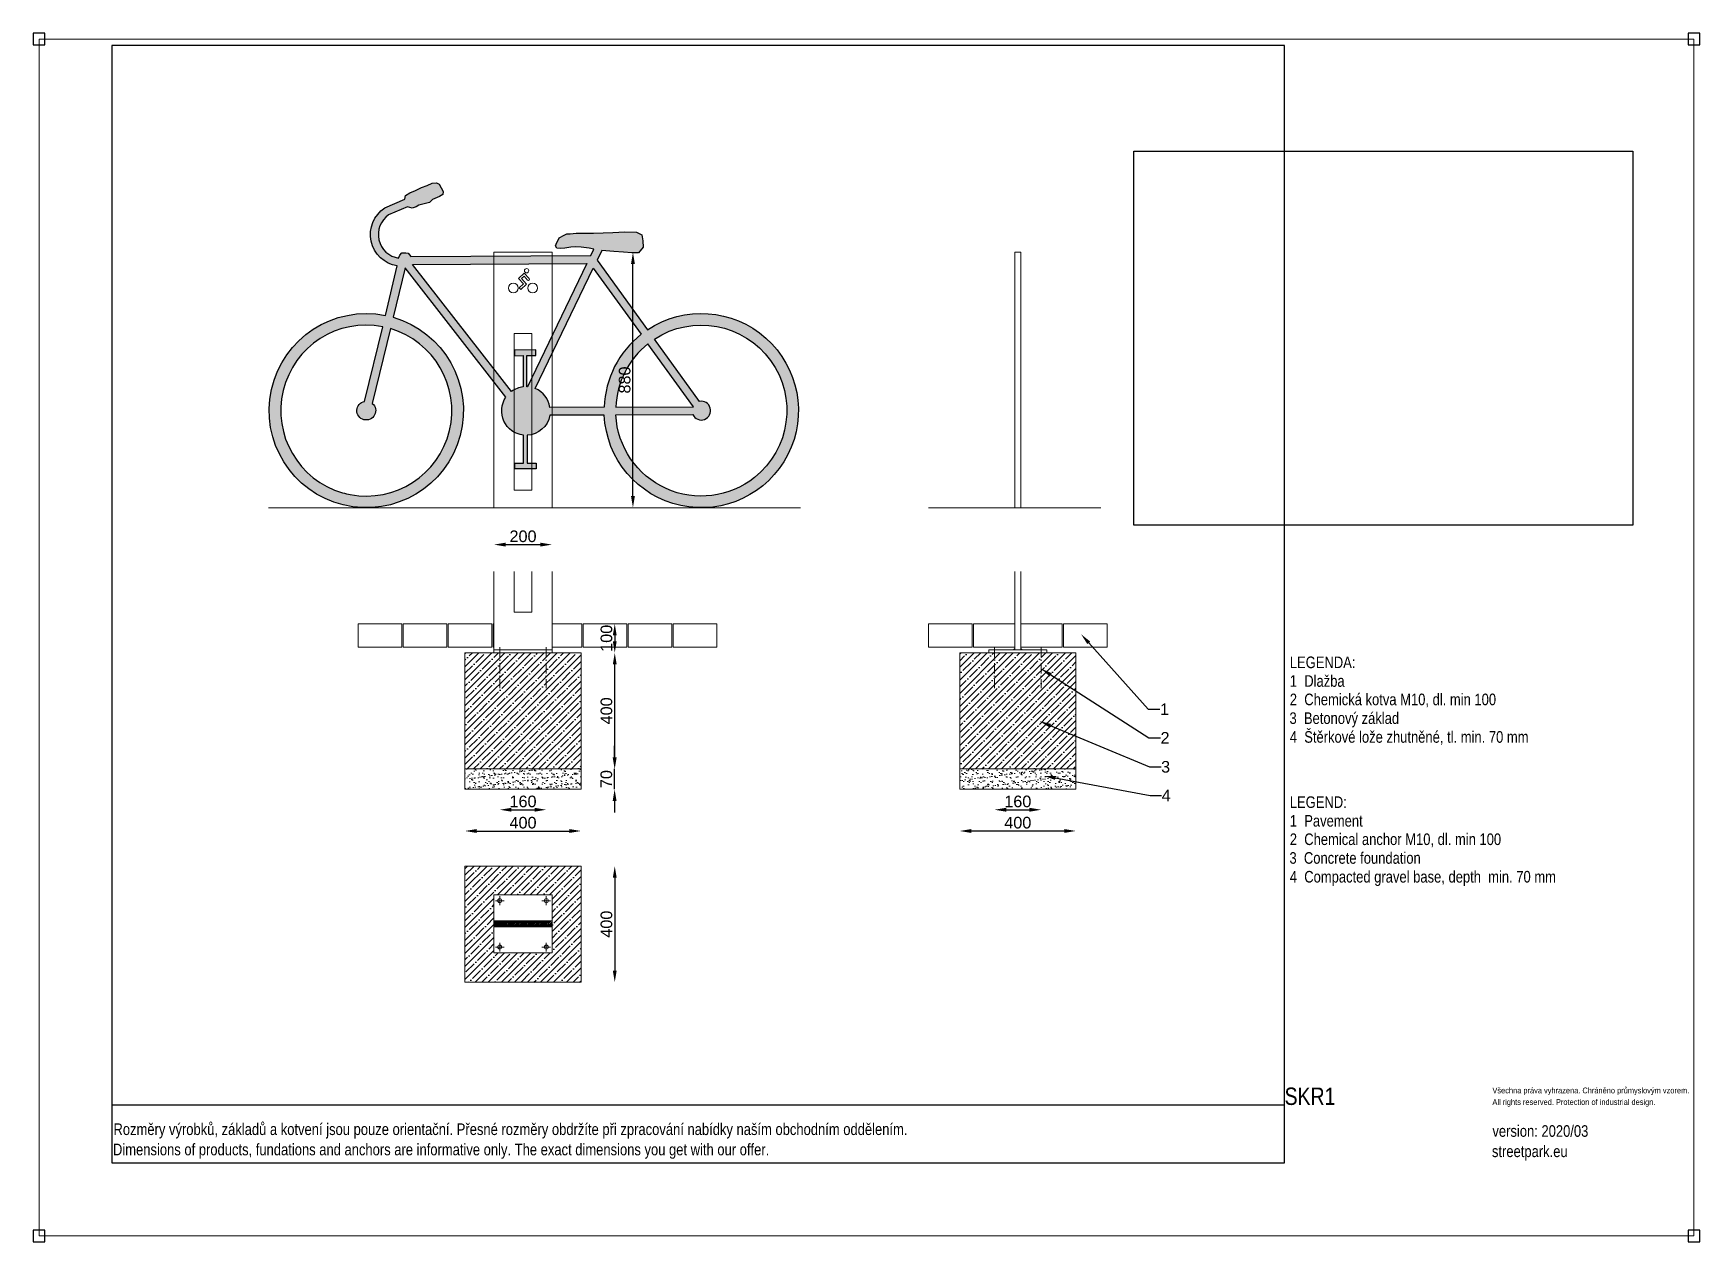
# Model space of a CAD drawing. Header units: millimetres. Extents: x -1411 to 5721, y -19797 to 4144.
# Drawn here: x -20 to 5721, y -20 to 4144 of the extents above; entities outside this region: 1.
import ezdxf
from ezdxf import colors
from ezdxf.entities.mleader import LeaderData, LeaderLine
from ezdxf.math import Vec2, Vec3

# ---------------------------------------------------------------- set-up
doc = ezdxf.new("R2010")
doc.units = ezdxf.units.MM
doc.linetypes.add('ACAD_ISO10W100', pattern=[18.5, 12, -3, 0.5, -3])
doc.linetypes.add('INCONTINUOUS', pattern=[200000.001, 200000, -0.001])
for name, color, linetype in [('KOTY', 3, 'INCONTINUOUS'), ('OBRYSOVA', 7, 'Continuous'), ('OSY', 1, 'ACAD_ISO10W100'), ('POSTAVY ATD', 8, 'Continuous'), ('SRAFY', 30, 'Continuous')]:
    doc.layers.add(name, color=color, linetype=linetype)
doc.layers.add('Nekreslit', color=6, linetype='Continuous', plot=False)
doc.styles.add('SEACAD_Arial', font='arial.ttf', dxfattribs={"width": 0.8})
doc.styles.get("Standard").update_dxf_attribs({"font": 'arial.ttf'})
doc.dimstyles.new('PROFI_CSN', dxfattribs={"dimscale": 0, "dimtxt": 3.5, "dimasz": 3, "dimexe": 1, "dimexo": 0, "dimgap": 1.5, "dimtad": 1, "dimlfac": -1, "dimdsep": 46, "dimtxsty": 'Standard', "dimcen": 0, "dimdle": 1, "dimclrd": 256, "dimclre": 256, "dimclrt": 256, "dimadec": 0, "dimazin": 0, "dimtfac": 0.6, "dimtmove": 0, "dimatfit": 1, "dimfxl": 1, "dimtolj": 1, "dimarcsym": 0})
picture_1 = doc.add_image_def('image1.jpg', size_in_pixel=(800, 600))
pattern_1 = [(37.50000000000001, (0, 0), (-0.8000156479920228, 24.47066186646712), [0, -19.304, 0, -21.59, 0, -20.6375]), (7.499999999999999, (0, 0), (22.47616415690013, 35.84125502841771), [0, -10.414, 0, -17.399, 0, -6.6675]), (327.5, (-15.621, 0), (39.5496185120729, 0.0718592339272881), [0, -6.35, 0, -22.86, 0, -29.845]), (317.5, (-15.621, 0), (38.17782262361486, 11.14646616286081), [0, -3.175, 0, -14.986, 0, -17.145])]
pattern_2 = [(45, (0, 0), (-22.45064030267288, 22.45064030267288), []), (45, (22.45065, 0), (-22.45064030267288, 22.45064030267288), [39.6875, -7.9375, 0, -7.9375])]

# ---------------------------------------------------------------- blocks, each defined once
blk = doc.blocks.new('*D1')
at = {"layer": 'DEFPOINTS', "color": 0, "transparency": 16777216}
for p in [(1466.957859087969, 1608.934895361476), (1982.523036147235, 1608.934895361476), (1466.957859087969, 1538.934895361476)]:
    blk.add_point(p, dxfattribs=at)
at = {"layer": 'KOTY', "color": 7, "lineweight": -2, "transparency": 16777216}
for p, q in [((1982.523036147235, 1648.934895361476), (1982.523036147235, 1688.934895361476)), ((1982.523036147235, 1538.934895361476), (1982.523036147235, 1608.934895361476)), ((1982.523036147235, 1498.934895361476), (1982.523036147235, 1458.934895361476))]:
    blk.add_line(p, q, dxfattribs=at)
at = {"layer": 'KOTY', "color": 7, "transparency": 16777216}
for points in [[(1975.856369480568, 1648.934895361476), (1989.189702813902, 1648.934895361476), (1982.523036147235, 1608.934895361476)], [(1975.856369480568, 1498.934895361476), (1989.189702813902, 1498.934895361476), (1982.523036147235, 1538.934895361476)]]:
    blk.add_solid(points, dxfattribs=at)
at = {"layer": 'KOTY', "color": 7, "lineweight": 13, "transparency": 16777216, "insert": (1954.100116638367, 1573.934895361475), "char_height": 40, "attachment_point": 5, "rotation": 90}
blk.add_mtext('\\A1;70', dxfattribs=at)
blk = doc.blocks.new('A$C6D9C0908')
h = blk.add_hatch(color=9)
edge = h.paths.add_edge_path(flags=16)
edge.add_line((0.5797662458778632, 0.4368549236789931), (0.5792093126426607, 0.5492206691803858))
edge.add_line((0.5792093126426607, 0.5492206691803858), (0.6116596023101692, 0.5493815069182801))
edge.add_line((0.6116596023101692, 0.5493815069182801), (0.611559236776543, 0.5696310544656171))
edge.add_line((0.611559236776543, 0.5696310544656171), (0.5346265274935149, 0.5692497428033221))
edge.add_line((0.5346265274935149, 0.5692497428033221), (0.5347268930923974, 0.5490001950872738))
edge.add_line((0.5347268930923974, 0.5490001950872738), (0.5657187426423889, 0.5491538040400883))
edge.add_line((0.5657187426423889, 0.5491538040400883), (0.5662779087064109, 0.436337570361502))
edge.add_arc((0.5763719036009329, 0.3492602133783281), 0.08766045192734141, 96.61220704954839, 126.5772164029062)
edge.add_line((0.5241345504121, 0.4196563337538919), (0.4650768243111543, 0.4954139222024878))
edge.add_line((0.4650768243111543, 0.4954139222024878), (0.4180492896809938, 0.555739519609233))
edge.add_line((0.4180492896809938, 0.555739519609233), (0.1663967458400748, 0.8785523174312857))
edge.add_line((0.1663967458400748, 0.8785523174312857), (0.7965536467736456, 0.8816756476267074))
edge.add_line((0.7965536467736456, 0.8816756476267074), (0.5821944918749296, 0.4367270773780092))
edge.add_arc((0.5763719036001358, 0.3492602133756972), 0.08766045193025594, 86.19149202146149, 87.78086794365262)
edge = h.paths.add_edge_path(flags=16)
edge.add_arc((3.019355598876672e-12, 0.3506535715733764), 0.3087221941469303, 78.9563822231638, 253.9172492721676)
edge.add_arc((1.843150632119261e-12, 0.3506535715739269), 0.3087221941471334, 253.9172492724057, 259.2222716585527)
edge.add_arc((3.001283249703945e-12, 0.3506535715733931), 0.3087221941468255, 259.2222716583231, 433.6513597298935)
edge.add_line((0.08689956096111473, 0.6468931021295248), (0.02172428525057057, 0.3767313721850769))
edge.add_arc((2.053343606256419e-12, 0.3506535715728085), 0.03394107031801102, -259.99389754581955, 50.20378588387018, ccw=False)
edge.add_line((-0.005897365046166669, 0.3840783728410315), (0.05913765873208376, 0.6536587373361726))
edge = h.paths.add_edge_path(flags=16)
edge.add_line((0.6099381549385043, 0.4302396033690457), (0.8193632406344022, 0.8649464492445986))
edge.add_line((0.8193632406344022, 0.8649464492445986), (0.9922499285862614, 0.6260927665657618))
edge.add_arc((1.209254944930032, 0.3506535715726273), 0.350653571572893, 128.2328391200746, 177.9488520998572)
edge.add_line((0.8588260461981463, 0.3632040373163363), (0.6630670109441326, 0.3622337709050498))
edge.add_arc((0.5763719036011192, 0.3492602133783095), 0.08766045192740136, 8.510916230346785, 67.4858155561655)
edge = h.paths.add_edge_path()
edge.add_line((0.1388699601772032, 1.113680368347786), (0.1413542500233689, 1.127186899948128))
edge.add_line((0.1413542500233689, 1.127186899948128), (0.157530568273728, 1.13711845034959))
edge.add_line((0.157530568273728, 1.13711845034959), (0.1773611243432924, 1.145426216804026))
edge.add_line((0.1773611243432924, 1.145426216804026), (0.1997312917770842, 1.156300630563464))
edge.add_line((0.1997312917770842, 1.156300630563464), (0.219384967885162, 1.163512923428925))
edge.add_line((0.219384967885162, 1.163512923428925), (0.2383039990525049, 1.171816172132594))
edge.add_line((0.2383039990525049, 1.171816172132594), (0.2536130979641484, 1.172804214949792))
edge.add_line((0.2536130979641484, 1.172804214949792), (0.2625686477086902, 1.168287781488516))
edge.add_line((0.2625686477086902, 1.168287781488516), (0.278016088827826, 1.141364285180998))
edge.add_line((0.278016088827826, 1.141364285180998), (0.2762418646968854, 1.131504118330895))
edge.add_line((0.2762418646968854, 1.131504118330895), (0.2636989877348697, 1.124144636765323))
edge.add_line((0.2636989877348697, 1.124144636765323), (0.2395057701243104, 1.113261187181706))
edge.add_line((0.2395057701243104, 1.113261187181706), (0.2278915980842839, 1.102440084649743))
edge.add_line((0.2278915980842839, 1.102440084649743), (0.2089590035961919, 1.096873261718656))
edge.add_line((0.2089590035961919, 1.096873261718656), (0.189291764589484, 1.092397393935244))
edge.add_line((0.189291764589484, 1.092397393935244), (0.1802081617511249, 1.085967222182717))
edge.add_line((0.1802081617511249, 1.085967222182717), (0.1650985470751039, 1.081513944505105))
edge.add_line((0.1650985470751039, 1.081513944505105), (0.1486696368359617, 1.086780866536628))
edge.add_line((0.1486696368359617, 1.086780866536628), (0.08072185482785699, 1.057156287831958))
edge.add_arc((0.1297099201789188, 0.9862647056898076), 0.08617103321567632, 124.6455572951802, 261.1346764512145)
edge.add_line((0.1164298931419125, 0.9011231303734348), (0.1209281292426567, 0.9125216585175622))
edge.add_line((0.1209281292426567, 0.9125216585175622), (0.1277239189175816, 0.9208631938258804))
edge.add_line((0.1277239189175816, 0.9208631938258804), (0.1431070930874512, 0.92093943931377))
edge.add_line((0.1431070930874512, 0.92093943931377), (0.1514163895568572, 0.9195145323949419))
edge.add_line((0.1514163895568572, 0.9195145323949419), (0.1607381110629831, 0.9070989566675962))
edge.add_line((0.1607381110629831, 0.9070989566675962), (0.8103527847465557, 0.9103187274479296))
edge.add_line((0.8103527847465557, 0.9103187274479296), (0.8214598614539455, 0.9333738572524908))
edge.add_line((0.8214598614539455, 0.9333738572524908), (0.8040816482554192, 0.9367279879108992))
edge.add_line((0.8040816482554192, 0.9367279879108992), (0.7758062896895126, 0.9402364998518351))
edge.add_line((0.7758062896895126, 0.9402364998518351), (0.7550117651703658, 0.9425050602465035))
edge.add_line((0.7550117651703658, 0.9425050602465035), (0.7389743507757203, 0.941330974827224))
edge.add_line((0.7389743507757203, 0.941330974827224), (0.7169335295704968, 0.9375730740507606))
edge.add_line((0.7169335295704968, 0.9375730740507606), (0.7010793240270914, 0.9362174639647947))
edge.add_line((0.7010793240270914, 0.9362174639647947), (0.6875824251292215, 0.9374275973414115))
edge.add_line((0.6875824251292215, 0.9374275973414115), (0.6834262020078086, 0.9456435694771699))
edge.add_line((0.6834262020078086, 0.9456435694771699), (0.6874793469022507, 0.9582244302152958))
edge.add_line((0.6874793469022507, 0.9582244302152958), (0.6923654141502311, 0.9655459612140476))
edge.add_line((0.6923654141502311, 0.9655459612140476), (0.6963692841279681, 0.9750925374141843))
edge.add_line((0.6963692841279681, 0.9750925374141843), (0.7143329951886699, 0.9840805589590218))
edge.add_line((0.7143329951886699, 0.9840805589590218), (0.724153051870303, 0.9890549180556718))
edge.add_line((0.724153051870303, 0.9890549180556718), (0.7363674870476871, 0.9891154578072019))
edge.add_line((0.7363674870476871, 0.9891154578072019), (0.7571385023195489, 0.9915900349390085))
edge.add_line((0.7571385023195489, 0.9915900349390085), (0.8196691166806431, 0.991899963679316))
edge.add_line((0.8196691166806431, 0.991899963679316), (0.8894856018843029, 0.9935230343262447))
edge.add_line((0.8894856018843029, 0.9935230343262447), (0.9335907531237808, 0.9962956982299147))
edge.add_line((0.9335907531237808, 0.9962956982299147), (0.975344926853495, 0.995225620261408))
edge.add_line((0.975344926853495, 0.995225620261408), (0.9950826931568599, 0.9854720755733979))
edge.add_line((0.9950826931568599, 0.9854720755733979), (0.9988382002662775, 0.963416316061739))
edge.add_line((0.9988382002662775, 0.963416316061739), (0.9989476080739905, 0.9413424846711678))
edge.add_line((0.9989476080739905, 0.9413424846711678), (0.9830078461936864, 0.9204661365092761))
edge.add_line((0.9830078461936864, 0.9204661365092761), (0.958578976387912, 0.9203450567913478))
edge.add_line((0.958578976387912, 0.9203450567913478), (0.9279399820296703, 0.9225648233873471))
edge.add_line((0.9279399820296703, 0.9225648233873471), (0.8936539839454554, 0.9249489469661967))
edge.add_line((0.8936539839454554, 0.9249489469661967), (0.8498606975522307, 0.9282504864647763))
edge.add_line((0.8498606975522307, 0.9282504864647763), (0.8334591269325529, 0.8942054965054922))
edge.add_line((0.8334591269325529, 0.8942054965054922), (1.015396998872802, 0.6428470417381504))
edge.add_arc((1.209254944930166, 0.3506535715728019), 0.3506535715729246, -177.38089146097218, 123.5625826834565, ccw=False)
edge.add_line((0.8589676712101664, 0.3346300536488798), (0.6626325112233644, 0.333656931519954))
edge.add_arc((0.5763719036009832, 0.3492602133784565), 0.08766045192752706, 272.78709276241455, 349.7468979583306, ccw=False)
edge.add_line((0.5806343723627378, 0.2617034535469429), (0.5811343412071892, 0.1608306946573066))
edge.add_line((0.5811343412071892, 0.1608306946573066), (0.6135846309130102, 0.1609915324570466))
edge.add_line((0.6135846309130102, 0.1609915324570466), (0.6136849967193712, 0.1407419845259028))
edge.add_line((0.6136849967193712, 0.1407419845259028), (0.5367522870947141, 0.1403606728636078))
edge.add_line((0.5367522870947141, 0.1403606728636078), (0.5366519216568122, 0.160610220564422))
edge.add_line((0.5366519216568122, 0.160610220564422), (0.5676437715676457, 0.1607638295481593))
edge.add_line((0.5676437715676457, 0.1607638295481593), (0.5671415690773074, 0.2620870767093493))
edge.add_arc((0.576371903601003, 0.3492602133783372), 0.08766045192747622, 145.5288500972964, 263.9557533382671, ccw=False)
edge.add_line((0.5041036376779857, 0.3988752571917757), (0.1398036836857273, 0.8661889814404731))
edge.add_line((0.1398036836857273, 0.8661889814404731), (0.09674344259917689, 0.6876975354280148))
edge.add_arc((-5.043188089359774e-14, 0.3506535715730791), 0.3506535715731371, -281.3450701042335, 73.9846637575842, ccw=False)
edge.add_line((0.06897967865018018, 0.6944554493898067), (0.1120262329873185, 0.8728901640761251))
edge.add_arc((0.1297099201788713, 0.9862647056897441), 0.114745368005802, 123.16244037180459, 261.1346764109203, ccw=False)
edge.add_line((0.0669425315704757, 1.082320701890239), (0.1388699601772032, 1.113680368347786))
edge = h.paths.add_edge_path(flags=16)
edge.add_arc((1.209254944930332, 0.3506535715728005), 0.3087221941477938, 128.5502149240067, 177.6314762868338)
edge.add_line((0.9007964969872546, 0.3634120609808633), (1.181376457656597, 0.3648027365786675))
edge.add_line((1.181376457656597, 0.3648027365786675), (1.016859184751297, 0.5920935529854887))
edge = h.paths.add_edge_path(flags=16)
edge.add_arc((1.209254944929982, 0.3506535715728456), 0.3087221941474646, -51.44978507363379, 123.2452068527513, ccw=False)
edge.add_arc((1.209254944929975, 0.3506535715728339), 0.3087221941474596, 182.9364843753495, 308.5502149263685, ccw=False)
edge.add_line((0.9009381220053001, 0.3348380772442852), (1.178538587796197, 0.3362139850567019))
edge.add_arc((1.209254944929977, 0.3506535715729015), 0.03394107031796046, 205.17795300596, 461.0037385210765)
edge.add_line((1.202776509465593, 0.3839706261885567), (1.040006255034768, 0.6088478281471907))
at = {"color": 9}
for points in [[(0.1388699601772032, 1.113680368347786), (0.1413542500233689, 1.127186899948128), (0.157530568273728, 1.13711845034959), (0.1773611243432924, 1.145426216804026), (0.1997312917770842, 1.156300630563464), (0.219384967885162, 1.163512923428925), (0.2383039990525049, 1.171816172132594), (0.2536130979641484, 1.172804214949792), (0.2625686477086902, 1.168287781488516), (0.278016088827826, 1.141364285180998), (0.2762418646968854, 1.131504118330895), (0.2636989877348697, 1.124144636765323), (0.2395057701243104, 1.113261187181706), (0.2278915980842839, 1.102440084649743), (0.2089590035961919, 1.096873261718656), (0.189291764589484, 1.092397393935244), (0.1802081617511249, 1.085967222182717), (0.1650985470751039, 1.081513944505105), (0.1486696368359617, 1.086780866536628), (0.08072185482785699, 1.057156287831958, 0.6776181553820131), (0.1164298931419125, 0.9011231303734348), (0.1209281292426567, 0.9125216585175622), (0.1277239189175816, 0.9208631938258804), (0.1431070930874512, 0.92093943931377), (0.1514163895568572, 0.9195145323949419), (0.1607381110629831, 0.9070989566675962), (0.8103527847465557, 0.9103187274479296), (0.8214598614539455, 0.9333738572524908), (0.8040816482554192, 0.9367279879108992), (0.7758062896895126, 0.9402364998518351), (0.7550117651703658, 0.9425050602465035), (0.7389743507757203, 0.941330974827224), (0.7169335295704968, 0.9375730740507606), (0.7010793240270914, 0.9362174639647947), (0.6875824251292215, 0.9374275973414115), (0.6834262020078086, 0.9456435694771699), (0.6874793469022507, 0.9582244302152958), (0.6923654141502311, 0.9655459612140476), (0.6963692841279681, 0.9750925374141843), (0.7143329951886699, 0.9840805589590218), (0.724153051870303, 0.9890549180556718), (0.7363674870476871, 0.9891154578072019), (0.7571385023195489, 0.9915900349390085), (0.8196691166806431, 0.991899963679316), (0.8894856018843029, 0.9935230343262447), (0.9335907531237808, 0.9962956982299147), (0.975344926853495, 0.995225620261408), (0.9950826931568599, 0.9854720755733979), (0.9988382002662775, 0.963416316061739), (0.9989476080739905, 0.9413424846711678), (0.9830078461936864, 0.9204661365092761), (0.958578976387912, 0.9203450567913478), (0.9279399820296703, 0.9225648233873471), (0.8936539839454554, 0.9249489469661967), (0.8498606975522307, 0.9282504864647763), (0.8334591269325529, 0.8942054965054922), (1.015396998872802, 0.6428470417381504, -3.794464740971675), (0.8589676712101664, 0.3346300536488798), (0.6626325112233644, 0.333656931519954, -0.3490188743317039), (0.5806343723627378, 0.2617034535469429), (0.5811343412071892, 0.1608306946573066), (0.6135846309130102, 0.1609915324570466), (0.6136849967193712, 0.1407419845259028), (0.5367522870947141, 0.1403606728636078), (0.5366519216568122, 0.160610220564422), (0.5676437715676457, 0.1607638295481593), (0.5671415690773074, 0.2620870767093493, -0.5682343454790882), (0.5041036376779857, 0.3988752571917757), (0.1398036836857273, 0.8661889814404731), (0.09674344259917689, 0.6876975354280148, -49.06602472306487), (0.06897967865018018, 0.6944554493898067), (0.1120262329873185, 0.8728901640761251, -0.687102607738905), (0.0669425315704757, 1.082320701890239)], [(0.5797662458778632, 0.4368549236789931), (0.5792093126426607, 0.5492206691803858), (0.6116596023101692, 0.5493815069182801), (0.611559236776543, 0.5696310544656171), (0.5346265274935149, 0.5692497428033221), (0.5347268930923974, 0.5490001950872738), (0.5657187426423889, 0.5491538040400883), (0.5662779087064109, 0.436337570361502, 0.1314971789805197), (0.5241345504121, 0.4196563337538919), (0.4650768243111543, 0.4954139222024878), (0.4180492896809938, 0.555739519609233), (0.1663967458400748, 0.8785523174312857), (0.7965536467736456, 0.8816756476267074), (0.5821944918749296, 0.4367270773780092, 0.00693507190160578)], [(0.6099381549385043, 0.4302396033690457), (0.8193632406344022, 0.8649464492445986), (0.9922499285862614, 0.6260927665657618, 0.2203949906049691), (0.8588260461981463, 0.3632040373163363), (0.6630670109441326, 0.3622337709050498, 0.2631609178845066)], [(0.05913765873208376, 0.6536587373361726, 0.9569645697085161), (-0.08552388680050171, 0.05401396203865261, 0.02315166197885113), (-0.057730887254138, 0.04737723254356752, 0.9525291782565551), (0.08689956096111473, 0.6468931021295248), (0.02172428525057057, 0.3767313721850769, -4.529192985199039), (-0.005897365046166669, 0.3840783728410315)], [(1.040006255034768, 0.6088478281471907, -0.9547445373557579), (1.401650705118755, 0.1092135901683378, -0.6104848430680058), (0.9009381220053001, 0.3348380772442852), (1.178538587796197, 0.3362139850567019, 2.046354347596624), (1.202776509465593, 0.3839706261885567)], [(1.016859184751297, 0.5920935529854887, 0.2174925967270088), (0.9007964969872546, 0.3634120609808633), (1.181376457656597, 0.3648027365786675)]]:
    blk.add_lwpolyline(points, format="xyb", close=True, dxfattribs=at)
blk = doc.blocks.new('*D23')
at = {"layer": 'DEFPOINTS', "color": 0, "transparency": 16777216}
for p in [(1866.957859087969, 1273.968012212507), (1866.957859087969, 873.9680122125069), (1982.944188558819, 873.9680122125069)]:
    blk.add_point(p, dxfattribs=at)
at = {"layer": 'KOTY', "color": 7, "lineweight": -2, "transparency": 16777216}
blk.add_line((1982.944188558819, 1233.968012212507), (1982.944188558819, 913.9680122125069), dxfattribs=at)
at = {"layer": 'KOTY', "color": 7, "transparency": 16777216}
for points in [[(1976.277521892152, 1233.968012212507), (1989.610855225486, 1233.968012212507), (1982.944188558819, 1273.968012212507)], [(1976.277521892152, 913.9680122125069), (1989.610855225486, 913.9680122125069), (1982.944188558819, 873.9680122125069)]]:
    blk.add_solid(points, dxfattribs=at)
at = {"layer": 'KOTY', "color": 7, "lineweight": 15, "transparency": 16777216, "insert": (1954.521269049951, 1073.968012212506), "char_height": 40, "attachment_point": 5, "rotation": 90}
blk.add_mtext('\\A1;400', dxfattribs=at)
blk = doc.blocks.new('*D24')
at = {"layer": 'DEFPOINTS', "color": 0, "transparency": 16777216}
for p in [(1866.957859087984, 2008.994789478581), (1982.944188558818, 2008.994789478581), (1866.957859087984, 1608.93489536148)]:
    blk.add_point(p, dxfattribs=at)
at = {"layer": 'KOTY', "color": 7, "lineweight": -2, "transparency": 16777216}
blk.add_line((1982.944188558818, 1648.93489536148), (1982.944188558818, 1968.994789478581), dxfattribs=at)
at = {"layer": 'KOTY', "color": 7, "transparency": 16777216}
for points in [[(1976.277521892151, 1968.994789478581), (1989.610855225485, 1968.994789478581), (1982.944188558818, 2008.994789478581)], [(1976.277521892151, 1648.93489536148), (1989.610855225485, 1648.93489536148), (1982.944188558818, 1608.93489536148)]]:
    blk.add_solid(points, dxfattribs=at)
at = {"layer": 'KOTY', "color": 7, "lineweight": 15, "transparency": 16777216, "insert": (1954.52126904995, 1808.964842420029), "char_height": 40, "attachment_point": 5, "rotation": 90}
blk.add_mtext('\\A1;400', dxfattribs=at)
blk = doc.blocks.new('*D25')
at = {"layer": 'DEFPOINTS', "color": 0, "transparency": 16777216}
for p in [(1466.957859087968, 1608.934895361475), (1866.957859087983, 1608.934895361479), (1866.957859087983, 1395.03114056349)]:
    blk.add_point(p, dxfattribs=at)
at = {"layer": 'KOTY', "color": 7, "lineweight": -2, "transparency": 16777216}
blk.add_line((1506.957859087968, 1395.03114056349), (1826.957859087983, 1395.03114056349), dxfattribs=at)
at = {"layer": 'KOTY', "color": 7, "transparency": 16777216}
for points in [[(1506.957859087968, 1401.697807230157), (1506.957859087968, 1388.364473896824), (1466.957859087968, 1395.03114056349)], [(1826.957859087983, 1401.697807230157), (1826.957859087983, 1388.364473896824), (1866.957859087983, 1395.03114056349)]]:
    blk.add_solid(points, dxfattribs=at)
at = {"layer": 'KOTY', "color": 7, "lineweight": 15, "transparency": 16777216, "insert": (1666.957859087976, 1423.454060072358), "char_height": 40, "attachment_point": 5}
blk.add_mtext('\\A1;400', dxfattribs=at)
blk = doc.blocks.new('*D26')
at = {"layer": 'DEFPOINTS', "color": 0, "transparency": 16777216}
for p in [(1766.957859087962, 3388.96524430237), (2045.735589681267, 3388.96524430237), (1766.957859087962, 2508.965244302369)]:
    blk.add_point(p, dxfattribs=at)
at = {"layer": 'KOTY', "color": 7, "lineweight": -2, "transparency": 16777216}
blk.add_line((2045.735589681268, 2548.965244302369), (2045.735589681267, 3348.96524430237), dxfattribs=at)
at = {"layer": 'KOTY', "color": 7, "transparency": 16777216}
for points in [[(2039.068923014601, 3348.96524430237), (2052.402256347934, 3348.96524430237), (2045.735589681267, 3388.96524430237)], [(2039.068923014601, 2548.965244302369), (2052.402256347934, 2548.965244302369), (2045.735589681268, 2508.965244302369)]]:
    blk.add_solid(points, dxfattribs=at)
at = {"layer": 'KOTY', "color": 7, "lineweight": 15, "transparency": 16777216, "insert": (2017.3126701724, 2948.965244302368), "char_height": 40, "attachment_point": 5, "rotation": 90}
blk.add_mtext('\\A1;880', dxfattribs=at)
blk = doc.blocks.new('*D27')
at = {"layer": 'DEFPOINTS', "color": 0, "transparency": 16777216}
for p in [(1566.957859087961, 2508.965244302368), (1766.957859087961, 2508.965244302368), (1766.957859087961, 2381.838527893735)]:
    blk.add_point(p, dxfattribs=at)
at = {"layer": 'KOTY', "color": 7, "lineweight": -2, "transparency": 16777216}
blk.add_line((1606.957859087961, 2381.838527893735), (1726.957859087961, 2381.838527893735), dxfattribs=at)
at = {"layer": 'KOTY', "color": 7, "transparency": 16777216}
for points in [[(1606.957859087961, 2388.505194560401), (1606.957859087961, 2375.171861227068), (1566.957859087961, 2381.838527893735)], [(1726.957859087961, 2388.505194560401), (1726.957859087961, 2375.171861227068), (1766.957859087961, 2381.838527893735)]]:
    blk.add_solid(points, dxfattribs=at)
at = {"layer": 'KOTY', "color": 7, "lineweight": 15, "transparency": 16777216, "insert": (1666.957859087961, 2410.261447402603), "char_height": 40, "attachment_point": 5}
blk.add_mtext('\\A1;200', dxfattribs=at)
blk = doc.blocks.new('*D28')
at = {"layer": 'DEFPOINTS', "color": 0, "transparency": 16777216}
for p in [(1766.957859087962, 2108.994789478577), (1766.957859087962, 2008.965244302369), (1982.944188558816, 2008.965244302369)]:
    blk.add_point(p, dxfattribs=at)
at = {"layer": 'POSTAVY ATD', "color": 7, "lineweight": -2, "transparency": 16777216}
blk.add_line((1982.944188558816, 2068.994789478577), (1982.944188558816, 2048.965244302369), dxfattribs=at)
at = {"layer": 'POSTAVY ATD', "color": 7, "transparency": 16777216}
for points in [[(1976.27752189215, 2068.994789478577), (1989.610855225483, 2068.994789478577), (1982.944188558816, 2108.994789478577)], [(1976.27752189215, 2048.965244302369), (1989.610855225483, 2048.965244302369), (1982.944188558816, 2008.965244302369)]]:
    blk.add_solid(points, dxfattribs=at)
at = {"layer": 'POSTAVY ATD', "color": 7, "lineweight": 15, "transparency": 16777216, "insert": (1954.521269049949, 2058.980016890472), "char_height": 40, "attachment_point": 5, "rotation": 90}
blk.add_mtext('\\A1;100', dxfattribs=at)
blk = doc.blocks.new('*D29')
at = {"layer": 'DEFPOINTS', "color": 0, "transparency": 16777216}
for p in [(3171.518887043479, 1608.964440537684), (3571.518887043509, 1608.993985713892), (3571.518887043509, 1395.060685739697)]:
    blk.add_point(p, dxfattribs=at)
at = {"layer": 'KOTY', "color": 7, "lineweight": -2, "transparency": 16777216}
blk.add_line((3211.518887043479, 1395.060685739697), (3531.518887043509, 1395.060685739697), dxfattribs=at)
at = {"layer": 'KOTY', "color": 7, "transparency": 16777216}
for points in [[(3211.518887043479, 1401.727352406364), (3211.518887043479, 1388.39401907303), (3171.518887043479, 1395.060685739697)], [(3531.518887043509, 1401.727352406364), (3531.518887043509, 1388.39401907303), (3571.518887043509, 1395.060685739697)]]:
    blk.add_solid(points, dxfattribs=at)
at = {"layer": 'KOTY', "color": 7, "lineweight": 15, "transparency": 16777216, "insert": (3371.518887043494, 1423.483605248565), "char_height": 40, "attachment_point": 5}
blk.add_mtext('\\A1;400', dxfattribs=at)
blk = doc.blocks.new('*D30')
at = {"layer": 'DEFPOINTS', "color": 0, "transparency": 16777216}
for p in [(1586.957859087997, 2008.965244302368), (1746.957859087925, 2008.965244302368), (1746.957859087925, 1468.221448147078)]:
    blk.add_point(p, dxfattribs=at)
at = {"layer": 'KOTY', "color": 7, "lineweight": -2, "transparency": 16777216}
blk.add_line((1626.957859087997, 1468.221448147078), (1706.957859087925, 1468.221448147078), dxfattribs=at)
at = {"layer": 'KOTY', "color": 7, "transparency": 16777216}
for points in [[(1626.957859087997, 1474.888114813744), (1626.957859087997, 1461.554781480411), (1586.957859087997, 1468.221448147078)], [(1706.957859087925, 1474.888114813744), (1706.957859087925, 1461.554781480411), (1746.957859087925, 1468.221448147078)]]:
    blk.add_solid(points, dxfattribs=at)
at = {"layer": 'KOTY', "color": 7, "lineweight": 15, "transparency": 16777216, "insert": (1666.957859087961, 1496.644367655945), "char_height": 40, "attachment_point": 5}
blk.add_mtext('\\A1;160', dxfattribs=at)
blk = doc.blocks.new('*D31')
at = {"layer": 'DEFPOINTS', "color": 0, "transparency": 16777216}
for p in [(3291.518887043509, 2008.994789478576), (3451.51888704345, 2008.994789478576), (3451.51888704345, 1468.250993323284)]:
    blk.add_point(p, dxfattribs=at)
at = {"layer": 'KOTY', "color": 7, "lineweight": -2, "transparency": 16777216}
blk.add_line((3331.518887043509, 1468.250993323284), (3411.51888704345, 1468.250993323284), dxfattribs=at)
at = {"layer": 'KOTY', "color": 7, "transparency": 16777216}
for points in [[(3331.518887043509, 1474.917659989951), (3331.518887043509, 1461.584326656618), (3291.518887043509, 1468.250993323284)], [(3411.51888704345, 1474.917659989951), (3411.51888704345, 1461.584326656618), (3451.51888704345, 1468.250993323284)]]:
    blk.add_solid(points, dxfattribs=at)
at = {"layer": 'KOTY', "color": 7, "lineweight": 15, "transparency": 16777216, "insert": (3371.518887043479, 1496.673912832152), "char_height": 40, "attachment_point": 5}
blk.add_mtext('\\A1;160', dxfattribs=at)
blk = doc.blocks.new('*D3')
at = {"layer": 'DEFPOINTS', "color": 0, "transparency": 16777216}
for p in [(-1410.963007402119, -17696.8614280081), (-1257.330621888754, -17696.8614280081), (-1410.999262837788, -19796.82862519261)]:
    blk.add_point(p, dxfattribs=at)
at = {"layer": 'OBRYSOVA', "color": 7, "lineweight": -2, "transparency": 16777216}
blk.add_line((-1257.330621888754, -19756.82862519261), (-1257.330621888754, -17736.8614280081), dxfattribs=at)
at = {"layer": 'OBRYSOVA', "color": 7, "transparency": 16777216}
for points in [[(-1263.997288555421, -17736.8614280081), (-1250.663955222087, -17736.8614280081), (-1257.330621888754, -17696.8614280081)], [(-1263.99728855542, -19756.82862519261), (-1250.663955222087, -19756.82862519261), (-1257.330621888754, -19796.82862519261)]]:
    blk.add_solid(points, dxfattribs=at)
at = {"layer": 'OBRYSOVA', "color": 7, "lineweight": 15, "transparency": 16777216, "insert": (-1285.753541397627, -18746.84502660035), "char_height": 40, "attachment_point": 5, "rotation": 90}
blk.add_mtext('\\A1;2100', dxfattribs=at)

msp = doc.modelspace()

# ---------------------------------------------------------------- hatches: boundary and pattern name
at = {"transparency": 33554508}
h = msp.add_hatch(dxfattribs=at)
h.set_pattern_fill('ANSI35', color=9, scale=5)
h.set_pattern_definition(pattern_2)
h.paths.add_polyline_path([(1566.957859087961, 2008.965244302368), (1466.957859087968, 2008.99478947858), (1466.957859087968, 1608.934895361475), (1866.957859087983, 1608.934895361475), (1866.957859087983, 2008.99478947858), (1766.957859087961, 2008.99478947858), (1766.957859087961, 2008.965244302368)])
h.paths.add_polyline_path([(3571.518887043509, 2009.053879830997), (3471.518887043479, 2009.053879830997), (3471.518887043479, 2009.024334654785), (3271.518887043479, 2009.024334654785), (3171.518887043479, 2009.053879830997), (3171.518887043479, 1608.993985713892), (3571.518887043509, 1608.993985713892)])
h = msp.add_hatch(dxfattribs=at)
h.set_pattern_fill('ANSI35', color=9, scale=5)
h.set_pattern_definition(pattern_2)
h.paths.add_polyline_path([(1466.957859087961, 873.9680122125064), (1866.957859087968, 873.9680122125064), (1866.957859087968, 1273.968012212506), (1466.957859087961, 1273.968012212506)])
h.paths.add_polyline_path([(1566.957859087968, 1174.968012212499), (1766.957859087968, 1174.968012212499), (1766.957859087968, 974.9680122124992), (1566.957859087968, 974.9680122124992)], flags=16)
at = {"layer": 'SRAFY', "lineweight": 15}
h = msp.add_hatch(dxfattribs=at)
h.set_pattern_fill('AR-SAND', color=9, scale=0.5, style=0)
h.set_pattern_definition(pattern_1)
h.paths.add_polyline_path([(1466.957859087968, 1608.934895361475), (1466.957859087968, 1538.934895361475), (1866.957859087968, 1538.934895361475), (1866.957859087968, 1608.934895361475)])
h = msp.add_hatch(dxfattribs=at)
h.set_pattern_fill('AR-SAND', color=9, scale=0.5, style=0)
h.set_pattern_definition(pattern_1)
h.paths.add_polyline_path([(3171.518887043479, 1608.993985713892), (3171.518887043479, 1538.993985713892), (3571.518887043479, 1538.993985713892), (3571.526452309234, 1608.993985713892)])
h = msp.add_hatch(dxfattribs=at)
h.set_pattern_fill('ANSI31', color=9, scale=30, style=0)
h.set_pattern_definition([(45, (-63705.40132099322, 17859.14421383438), (-2.651650429449553, 2.651650429449553), [])])
h.paths.add_polyline_path([(1766.957859087968, 1084.968012212499), (1566.957859087968, 1084.968012212499), (1566.957859087968, 1064.968012212499), (1766.957859087968, 1064.968012212499)])

# ---------------------------------------------------------------- linework, layer by layer
at = {"layer": 'Nekreslit'}
msp.add_line((250.6303277645566, 451.0995227945496), (4290.630327764571, 451.0995227945496), dxfattribs=at)
at = {"layer": 'Nekreslit', "color": 4, "lineweight": 15}
msp.add_lwpolyline([(5700.555520497554, -0.02614733787049772), (-0.007565265754237771, -0.02614733787049772), (-0.007565265754237771, 4123.579318318974), (5700.555520497554, 4123.579318318974)], close=True, dxfattribs=at)
at = {"layer": 'Nekreslit'}
msp.add_lwpolyline([(250.6303277645566, 251.0995227945496), (4290.630327764571, 251.0995227945496), (4290.630327764571, 4101.09952279455), (250.6303277645566, 4101.09952279455)], close=True, dxfattribs=at)
at = {"layer": 'OBRYSOVA', "lineweight": 15}
for p, q in [((1566.957859087961, 3388.965244302368), (1766.957859087961, 3388.965244302368)), ((1566.957859087961, 3388.965244302368), (1566.957859087961, 2508.965244302368)), ((1766.957859087961, 3388.965244302368), (1766.957859087961, 2508.965244302368)), ((1566.957859087961, 2508.965244302368), (1766.957859087961, 2508.965244302368)), ((1566.957859087961, 2288.994789478575), (1566.957859087961, 2018.965244302368)), ((1766.957859087961, 2288.994789478575), (1766.957859087961, 2018.965244302368)), ((3356.518887043479, 2019.024334654785), (3361.518887043479, 2024.024334654785)), ((3381.518887043479, 2024.024334654785), (3386.518887043479, 2019.024334654785))]:
    msp.add_line(p, q, dxfattribs=at)
at = {"layer": 'OBRYSOVA'}
for points in [[(-20.00756526575424, 4103.579318318978), (19.99243473424576, 4103.579318318978), (19.99243473424576, 4143.579318318978), (-20.00756526575424, 4143.579318318978)], [(5680.555520497554, 4103.579318318978), (5720.555520497554, 4103.579318318978), (5720.555520497554, 4143.579318318978), (5680.555520497554, 4143.579318318978)], [(5680.555520497554, 4103.579318318978), (5720.555520497554, 4103.579318318978), (5720.555520497554, 4143.579318318978), (5680.555520497554, 4143.579318318978)], [(-20.00756526575424, -20.02614733786686), (19.99243473424576, -20.02614733786686), (19.99243473424576, 19.97385266213314), (-20.00756526575424, 19.97385266213314)], [(5680.555520497554, -20.02614733786686), (5720.555520497554, -20.02614733786686), (5720.555520497554, 19.97385266213314), (5680.555520497554, 19.97385266213314)]]:
    msp.add_lwpolyline(points, close=True, dxfattribs=at)
at = {"layer": 'OBRYSOVA', "lineweight": 15}
for points in [[(3361.518887043479, 2508.994789478576), (3381.518887043479, 2508.994789478576), (3381.518887043479, 3388.994789478576), (3361.518887043479, 3388.994789478576)], [(1636.957859087961, 2568.965244302368), (1696.957859087961, 2568.965244302368), (1696.957859087961, 3108.965244302368), (1636.957859087961, 3108.965244302368)], [(1566.957859087961, 2008.965244302368), (1766.957859087961, 2008.965244302368), (1766.957859087961, 2018.965244302368), (1566.957859087961, 2018.965244302368)], [(3271.518887043479, 2009.024334654785), (3471.518887043479, 2009.024334654785), (3471.518887043479, 2019.024334654785), (3271.518887043479, 2019.024334654785)], [(1566.957859087968, 974.9680122124992), (1766.957859087968, 974.9680122124992), (1766.957859087968, 1174.968012212499), (1566.957859087968, 1174.968012212499)], [(1766.957859087968, 1064.968012212499), (1766.957859087968, 1084.968012212499), (1566.957859087968, 1084.968012212499), (1566.957859087968, 1064.968012212499)]]:
    msp.add_lwpolyline(points, close=True, dxfattribs=at)
msp.add_lwpolyline([(1682.763861829364, 3293.564673348747), (1670.376830349131, 3307.126378542796), (1661.253377667519, 3298.793171622381), (1678.912967040327, 3279.458906967919), (1659.125523497401, 3261.385391685542), (1654.170710905317, 3266.810073763159), (1668.533472370626, 3279.928776453444), (1650.873882997803, 3299.263041107903), (1670.846699834663, 3317.505873212509), (1688.188543906996, 3298.519485940842, -0.9999999999999999)], format="xyb", close=True, dxfattribs=at)
for points in [[(1636.957859087961, 2288.994789478576), (1636.957859087961, 2148.965244302368), (1696.957859087961, 2148.965244302368), (1696.957859087961, 2288.994789478576)], [(3361.518887043479, 2288.994789478575), (3361.518887043479, 2019.024334654785), (3381.518887043479, 2019.024334654785), (3381.518887043479, 2288.994789478575)]]:
    msp.add_lwpolyline(points, dxfattribs=at)
for centre, radius in [((1679.092228934845, 3325.409285016342), 7.346927484740919), ((1633.896685406631, 3265.904070621034), 16.93882631866586), ((1700.019032769291, 3265.904070621034), 16.93882631866586), ((1586.957859087997, 1154.968012212514), 7), ((1586.957859087997, 1154.968012212506), 7), ((1746.957859087939, 1154.968012212514), 7), ((1746.957859087939, 1154.968012212506), 7), ((1586.957859087997, 994.9680122124846), 7), ((1586.957859087997, 994.9680122124919), 7), ((1746.957859087939, 994.9680122124846), 7), ((1746.957859087939, 994.9680122124919), 7)]:
    msp.add_circle(centre, radius, dxfattribs=at)
at = {"layer": 'OSY', "color": 0, "lineweight": 15, "ltscale": 3}
for p, q in [((1586.957859087997, 2028.994789478576), (1586.957859087997, 1887.322189043814)), ((1746.957859087925, 2028.994789478576), (1746.957859087925, 1887.322189043814)), ((3291.518887043509, 2029.024334654785), (3291.518887043509, 1887.351734220023)), ((3451.518887043436, 2029.024334654785), (3451.518887043436, 1887.351734220023)), ((1571.957859087997, 1154.968012212514), (1601.957859087997, 1154.968012212514)), ((1586.957859087997, 1169.968012212514), (1586.957859087997, 1139.968012212514)), ((1761.957859087939, 1154.968012212514), (1731.957859087939, 1154.968012212514)), ((1746.957859087939, 1169.968012212514), (1746.957859087939, 1139.968012212514)), ((1571.957859087997, 994.9680122124846), (1601.957859087997, 994.9680122124846)), ((1586.957859087997, 979.9680122124846), (1586.957859087997, 1009.968012212485)), ((1761.957859087939, 994.9680122124846), (1731.957859087939, 994.9680122124846)), ((1746.957859087939, 979.9680122124846), (1746.957859087939, 1009.968012212485))]:
    msp.add_line(p, q, dxfattribs=at)
at = {"layer": 'POSTAVY ATD', "color": 9, "lineweight": 15}
for p, q in [((789.6295276504316, 2508.994789478576), (2622.638369321387, 2508.994789478576)), ((3064.018887043479, 2508.994789478573), (3657.027728714427, 2508.994789478576)), ((1466.957859087968, 1608.934895361475), (1466.957859087968, 1538.934895361475)), ((1866.957859087968, 1608.934895361475), (1866.957859087968, 1538.934895361475)), ((3171.518887043479, 1608.993985713892), (3171.518887043479, 1538.993985713892)), ((3571.518887043479, 1538.993985713892), (3571.526452309234, 1608.993985713892)), ((1466.957859087968, 1538.934895361475), (1866.957859087968, 1538.934895361475)), ((3171.518887043479, 1538.993985713892), (3571.518887043479, 1538.993985713892))]:
    msp.add_line(p, q, dxfattribs=at)
at = {"layer": 'POSTAVY ATD', "lineweight": 15}
msp.add_line((1466.957859087968, 1608.934895361475), (1866.957859087983, 1608.934895361475), dxfattribs=at)
for points in [[(1099.629527650432, 2028.99478947858), (1249.629527650432, 2028.99478947858), (1249.629527650432, 2108.99478947858), (1099.629527650432, 2108.99478947858)], [(1254.629527650432, 2028.99478947858), (1404.629527650432, 2028.99478947858), (1404.629527650432, 2108.99478947858), (1254.629527650432, 2108.99478947858)], [(1409.629527650432, 2028.99478947858), (1559.629527650432, 2028.99478947858), (1559.629527650432, 2108.99478947858), (1409.629527650432, 2108.99478947858)], [(1874.629527650439, 2028.99478947858), (2024.629527650439, 2028.99478947858), (2024.629527650439, 2108.99478947858), (1874.629527650439, 2108.99478947858)], [(2029.629527650439, 2028.99478947858), (2179.629527650439, 2028.99478947858), (2179.629527650439, 2108.99478947858), (2029.629527650439, 2108.99478947858)], [(2184.629527650439, 2028.99478947858), (2334.629527650439, 2028.99478947858), (2334.629527650439, 2108.99478947858), (2184.629527650439, 2108.99478947858)], [(3064.018887043479, 2028.99478947858), (3214.018887043479, 2028.99478947858), (3214.018887043479, 2108.99478947858), (3064.018887043479, 2108.99478947858)], [(3529.018887043479, 2028.99478947858), (3679.018887043479, 2028.99478947858), (3679.018887043479, 2108.99478947858), (3529.018887043479, 2108.99478947858)]]:
    msp.add_lwpolyline(points, close=True, dxfattribs=at)
for points in [[(1566.957859087961, 2108.99478947858), (1564.629527650432, 2108.99478947858), (1564.629527650432, 2028.99478947858), (1566.957859087961, 2028.99478947858)], [(1766.957859087961, 2028.99478947858), (1869.629527650439, 2028.99478947858), (1869.629527650439, 2108.99478947858), (1766.957859087961, 2108.99478947858)], [(3361.518887043479, 2108.99478947858), (3219.018887043479, 2108.99478947858), (3219.018887043479, 2028.99478947858), (3361.518887043479, 2028.99478947858)], [(3381.518887043479, 2028.99478947858), (3524.018887043479, 2028.99478947858), (3524.018887043479, 2108.99478947858), (3381.518887043479, 2108.99478947858)]]:
    msp.add_lwpolyline(points, dxfattribs=at)
at = {"layer": 'POSTAVY ATD', "color": 9, "lineweight": 15}
for points in [[(1466.957859087968, 1608.934895361475), (1866.957859087983, 1608.934895361475), (1866.957859087983, 2008.99478947858), (1466.957859087968, 2008.99478947858)], [(3171.518887043479, 1608.993985713892), (3571.518887043509, 1608.993985713892), (3571.518887043509, 2009.053879830997), (3171.518887043479, 2009.053879830997)], [(1466.957859087961, 873.9680122125064), (1866.957859087968, 873.9680122125064), (1866.957859087968, 1273.968012212506), (1466.957859087961, 1273.968012212506)]]:
    msp.add_lwpolyline(points, close=True, dxfattribs=at)

# ---------------------------------------------------------------- block references
at = {"layer": 'POSTAVY ATD', "color": 9, "lineweight": 15, "xscale": 954.261, "yscale": 954.261, "zscale": 954.261}
msp.add_blockref('A$C6D9C0908', (1127.082120122221, 2508.952386505905), dxfattribs=at)

# ---------------------------------------------------------------- texts
at = {"style": 'SEACAD_Arial', "width": 0.8}
for s, height, p in [('LEGENDA:', 40, (4308.620062416252, 1956.177952311684)), ('1  Dlažba', 40, (4308.620062416252, 1891.921472093403)), ('2  Chemická kotva M10, dl. min 100', 40, (4308.620062416252, 1828.373355836107)), ('3  Betonový základ', 40, (4307.435508482908, 1763.863591275012)), ('4  Štěrkové lože zhutněné, tl. min. 70 mm', 40, (4308.620062416252, 1699.15203143856)), ('LEGEND:', 40, (4308.620062416252, 1474.459940522921)), ('1  Pavement', 40, (4308.620062416252, 1410.20346030464)), ('2  Chemical anchor M10, dl. min 100', 40, (4308.620062416252, 1346.655344047344)), ('3  Concrete foundation', 40, (4307.435508482908, 1282.14557948625)), ('4  Compacted gravel base, depth  min. 70 mm', 40, (4308.620062416252, 1217.434019649797)), ('SKR1', 60, (4290.523373737378, 451.0995227945496)), ('All rights reserved. Protection of industrial design.', 20, (5006.539736065977, 451.0995227945496)), ('Všechna práva vyhrazena. Chráněno průmyslovým vzorem.', 20, (5006.539736065977, 491.0995227945496)), ('Rozměry výrobků, základů a kotvení jsou pouze orientační. Přesné rozměry obdržíte při zpracování nabídky naším obchodním oddělením.', 39.99820820429695, (256.0585751966064, 347.4436869134297)), ('version: 2020/03', 39.99993797590681, (5006.539736065977, 341.2950435743369)), ('Dimensions of products, fundations and anchors are informative only. The exact dimensions you get with our offer.', 39.99820820429695, (254.4430343291388, 277.559876542553)), ('streetpark.eu', 39.99993797590681, (5004.924125332465, 271.408210992302))]:
    msp.add_text(s, height=height, dxfattribs=at).set_placement(p)

# ---------------------------------------------------------------- dimensions: what is measured, and where the dimension line sits
at = {"layer": 'KOTY', "lineweight": 15}
for base, p1, p2, picture, middle in [((2045.735589681267, 3388.96524430237), (1766.957859087961, 2508.965244302368), (1766.957859087961, 3388.965244302368), '*D26', (2017.3126701724, 2948.965244302368)), ((1982.944188558818, 2008.994789478581), (1866.957859087983, 1608.934895361479), (1866.957859087983, 2008.99478947858), '*D24', (1954.52126904995, 1808.964842420029)), ((1982.944188558819, 873.9680122125069), (1866.957859087968, 1273.968012212506), (1866.957859087968, 873.9680122125064), '*D23', (1954.521269049951, 1073.968012212506))]:
    dim = msp.add_linear_dim(base=base, p1=p1, p2=p2, angle=90, dimstyle='PROFI_CSN', override={"dimscale": 1, "dimtxt": 40, "dimasz": 40, "dimgap": 8, "dimdec": 0, "dimlfac": 1, "dimrnd": 10, "dimse1": 1, "dimse2": 1, "dimclrd": 7, "dimclre": 3, "dimclrt": 7, "dimtdec": 0}, dxfattribs=at)
    dim.commit()
    dim.dimension.update_dxf_attribs({"geometry": picture, "text_midpoint": middle})
dim = msp.add_linear_dim(base=(1766.957859087961, 2381.838527893735), p1=(1566.957859087961, 2508.965244302368), p2=(1766.957859087961, 2508.965244302368), dimstyle='PROFI_CSN', override={"dimscale": 1, "dimtxt": 40, "dimasz": 40, "dimgap": 8, "dimdec": 0, "dimlfac": 1, "dimrnd": 10, "dimse1": 1, "dimse2": 1, "dimclrd": 7, "dimclre": 3, "dimclrt": 7, "dimtdec": 0}, dxfattribs=at)
dim.commit()
dim.dimension.update_dxf_attribs({"geometry": '*D27', "text_midpoint": (1666.957859087961, 2410.261447402603)})
for base, p1, p2, picture, middle in [((1746.957859087925, 1468.221448147078), (1586.957859087997, 2008.965244302368), (1746.957859087925, 2008.965244302368), '*D30', (1666.957859087961, 1468.221448147078)), ((3451.51888704345, 1468.250993323284), (3291.518887043509, 2008.994789478576), (3451.51888704345, 2008.994789478576), '*D31', (3371.518887043479, 1468.250993323284)), ((1866.957859087983, 1395.03114056349), (1466.957859087968, 1608.934895361475), (1866.957859087983, 1608.934895361479), '*D25', (1666.957859087976, 1395.03114056349)), ((3571.518887043509, 1395.060685739697), (3171.518887043479, 1608.964440537684), (3571.518887043509, 1608.993985713892), '*D29', (3371.518887043494, 1395.060685739697))]:
    dim = msp.add_linear_dim(base=base, p1=p1, p2=p2, dimstyle='PROFI_CSN', override={"dimscale": 1, "dimtxt": 40, "dimasz": 40, "dimgap": 8, "dimdec": 0, "dimlfac": 1, "dimrnd": 10, "dimse1": 1, "dimse2": 1, "dimclrd": 7, "dimclre": 3, "dimclrt": 7, "dimtdec": 0}, dxfattribs=at)
    dim.commit()
    dim.dimension.update_dxf_attribs({"geometry": picture, "text_midpoint": middle, "dimtype": 160})
at = {"layer": 'KOTY', "lineweight": 13}
dim = msp.add_linear_dim(base=(1982.523036147235, 1608.934895361476), p1=(1466.957859087968, 1538.934895361475), p2=(1466.957859087968, 1608.934895361475), angle=90, dimstyle='PROFI_CSN', override={"dimscale": 1, "dimtxt": 40, "dimasz": 40, "dimgap": 8, "dimdec": 0, "dimlfac": 1, "dimrnd": 10, "dimse1": 1, "dimse2": 1, "dimclrd": 7, "dimclre": 3, "dimclrt": 7, "dimtdec": 0}, dxfattribs=at)
dim.commit()
dim.dimension.update_dxf_attribs({"geometry": '*D1', "text_midpoint": (1982.523036147235, 1573.934895361475), "dimtype": 160})
at = {"layer": 'OBRYSOVA', "lineweight": 15}
dim = msp.add_linear_dim(base=(-1257.330621888754, -17696.8614280081), p1=(-1410.999262837788, -19796.8286251926), p2=(-1410.963007402119, -17696.86142800809), angle=90, dimstyle='PROFI_CSN', override={"dimscale": 1, "dimtxt": 40, "dimasz": 40, "dimgap": 8, "dimdec": 0, "dimlfac": 1, "dimrnd": 10, "dimse1": 1, "dimse2": 1, "dimclrd": 7, "dimclre": 3, "dimclrt": 7, "dimtdec": 0}, dxfattribs=at)
dim.commit()
dim.dimension.update_dxf_attribs({"geometry": '*D3', "text_midpoint": (-1285.753541397627, -18746.84502660035)})
at = {"layer": 'POSTAVY ATD', "color": 9, "lineweight": 15}
dim = msp.add_linear_dim(base=(1982.944188558816, 2008.965244302369), p1=(1766.957859087961, 2108.994789478576), p2=(1766.957859087961, 2008.965244302368), angle=270, dimstyle='PROFI_CSN', override={"dimscale": 1, "dimtxt": 40, "dimasz": 40, "dimgap": 8, "dimdec": 0, "dimlfac": 1, "dimrnd": 10, "dimse1": 1, "dimse2": 1, "dimclrd": 7, "dimclre": 3, "dimclrt": 7, "dimtdec": 0}, dxfattribs=at)
dim.commit()
dim.dimension.update_dxf_attribs({"geometry": '*D28', "text_midpoint": (1982.944188558817, 2058.980016890472), "dimtype": 160})

# ---------------------------------------------------------------- pictures from other files: only their frames are drawn
at = {"color": 7, "true_color": 0xffffff}
image = msp.add_image(picture_1, insert=(3771.37665936377, 2448.412548224383), size_in_units=(1719.065082421948, 1289.2988118164612), dxfattribs=at)
image.dxf.flags = 7

# ---------------------------------------------------------------- leaders
at = {"layer": 'KOTY', "color": 0, "lineweight": 15}
ml = msp.add_multileader_mtext('Standard', dxfattribs=at)
ml.set_content('1')
ml.set_leader_properties()
ml.build(insert=Vec2(0, 0))
ml.multileader.update_dxf_attribs({"text_right_attachment_type": 6, "dogleg_length": 40, "arrow_head_size": 40})
ctx = ml.context
ctx.base_point, ctx.char_height, ctx.arrow_head_size, ctx.landing_gap_size, ctx.plane_origin = Vec3(3861.167629486634, 1814.637299936228), 40, 40, 0.09, Vec3(3983.386767818909, 1801.107810964264)
ctx.right_attachment = 6
notes = []
notes.append((ctx, [(0, (1, 1, 0), (3821.167629486634, 1814.637299936228), (1, 0), 40, [(0, [(3589.410633987951, 2073.128548489534)], 0, [])])]))
ctx.mtext.insert, ctx.mtext.flow_direction = Vec3(3861.257629486634, 1834.637299936228), 5
ml = msp.add_multileader_mtext('Standard', dxfattribs=at)
ml.set_content('2')
ml.set_leader_properties()
ml.build(insert=Vec2(0, 0))
ml.multileader.update_dxf_attribs({"text_right_attachment_type": 6, "dogleg_length": 40, "arrow_head_size": 40})
ctx = ml.context
ctx.base_point, ctx.char_height, ctx.arrow_head_size, ctx.landing_gap_size, ctx.plane_origin = Vec3(3863.138778633627, 1716.049104506099), 40, 40, 0.09, Vec3(3904.30837428536, 1475.362853872362)
ctx.right_attachment = 6
notes.append((ctx, [(0, (1, 1, 0), (3823.138778633627, 1716.049104506099), (1, 0), 40, [(0, [(3451.177164866851, 1954.788101694052)], 0, [])])]))
ctx.mtext.insert, ctx.mtext.flow_direction = Vec3(3863.228778633627, 1736.049104506099), 5
ml = msp.add_multileader_mtext('Standard', dxfattribs=at)
ml.set_content('3')
ml.set_leader_properties()
ml.build(insert=Vec2(0, 0))
ml.multileader.update_dxf_attribs({"text_right_attachment_type": 6, "dogleg_length": 40, "arrow_head_size": 40})
ctx = ml.context
ctx.base_point, ctx.char_height, ctx.arrow_head_size, ctx.landing_gap_size, ctx.plane_origin = Vec3(3865.109927780621, 1615.890053158051), 40, 40, 0.09, Vec3(3904.937713950287, 1324.360356774863)
ctx.right_attachment = 6
notes.append((ctx, [(0, (1, 1, 0), (3825.109927780621, 1615.890053158051), (1, 0), 40, [(0, [(3446.438558508467, 1773.448180751649)], 0, [])])]))
ctx.mtext.insert, ctx.mtext.width, ctx.mtext.flow_direction = Vec3(3865.199927780621, 1636.244759842908), 26.49386084583902, 5
ml = msp.add_multileader_mtext('Standard', dxfattribs=at)
ml.set_content('4')
ml.set_leader_properties()
ml.build(insert=Vec2(0, 0))
ml.multileader.update_dxf_attribs({"text_right_attachment_type": 6, "dogleg_length": 40, "arrow_head_size": 40})
ctx = ml.context
ctx.base_point, ctx.char_height, ctx.arrow_head_size, ctx.landing_gap_size, ctx.plane_origin = Vec3(3867.081076927614, 1517.369051813446), 40, 40, 0.09, Vec3(3902.856871493288, 1403.628314338514)
ctx.right_attachment = 6
notes.append((ctx, [(0, (1, 1, 0), (3827.081076927614, 1517.369051813446), (1, 0), 40, [(0, [(3461.443610384187, 1585.012107835879)], 0, [])])]))
ctx.mtext.insert, ctx.mtext.flow_direction = Vec3(3867.171076927614, 1537.369051813446), 5
for ctx, leaders in notes:
    for number, flags, end, landing, length, lines in leaders:
        leader = LeaderData()
        leader.index, (leader.has_last_leader_line, leader.has_dogleg_vector, leader.attachment_direction) = number, flags
        leader.last_leader_point, leader.dogleg_vector, leader.dogleg_length = Vec3(end), Vec3(landing), length
        for number, points, colour, breaks in lines:
            line = LeaderLine()
            line.index, line.vertices, line.color, line.breaks = number, Vec3.list(points), colors.encode_raw_color(colour), breaks
            leader.lines.append(line)
        ctx.leaders.append(leader)

doc.saveas('drawing.dxf')
